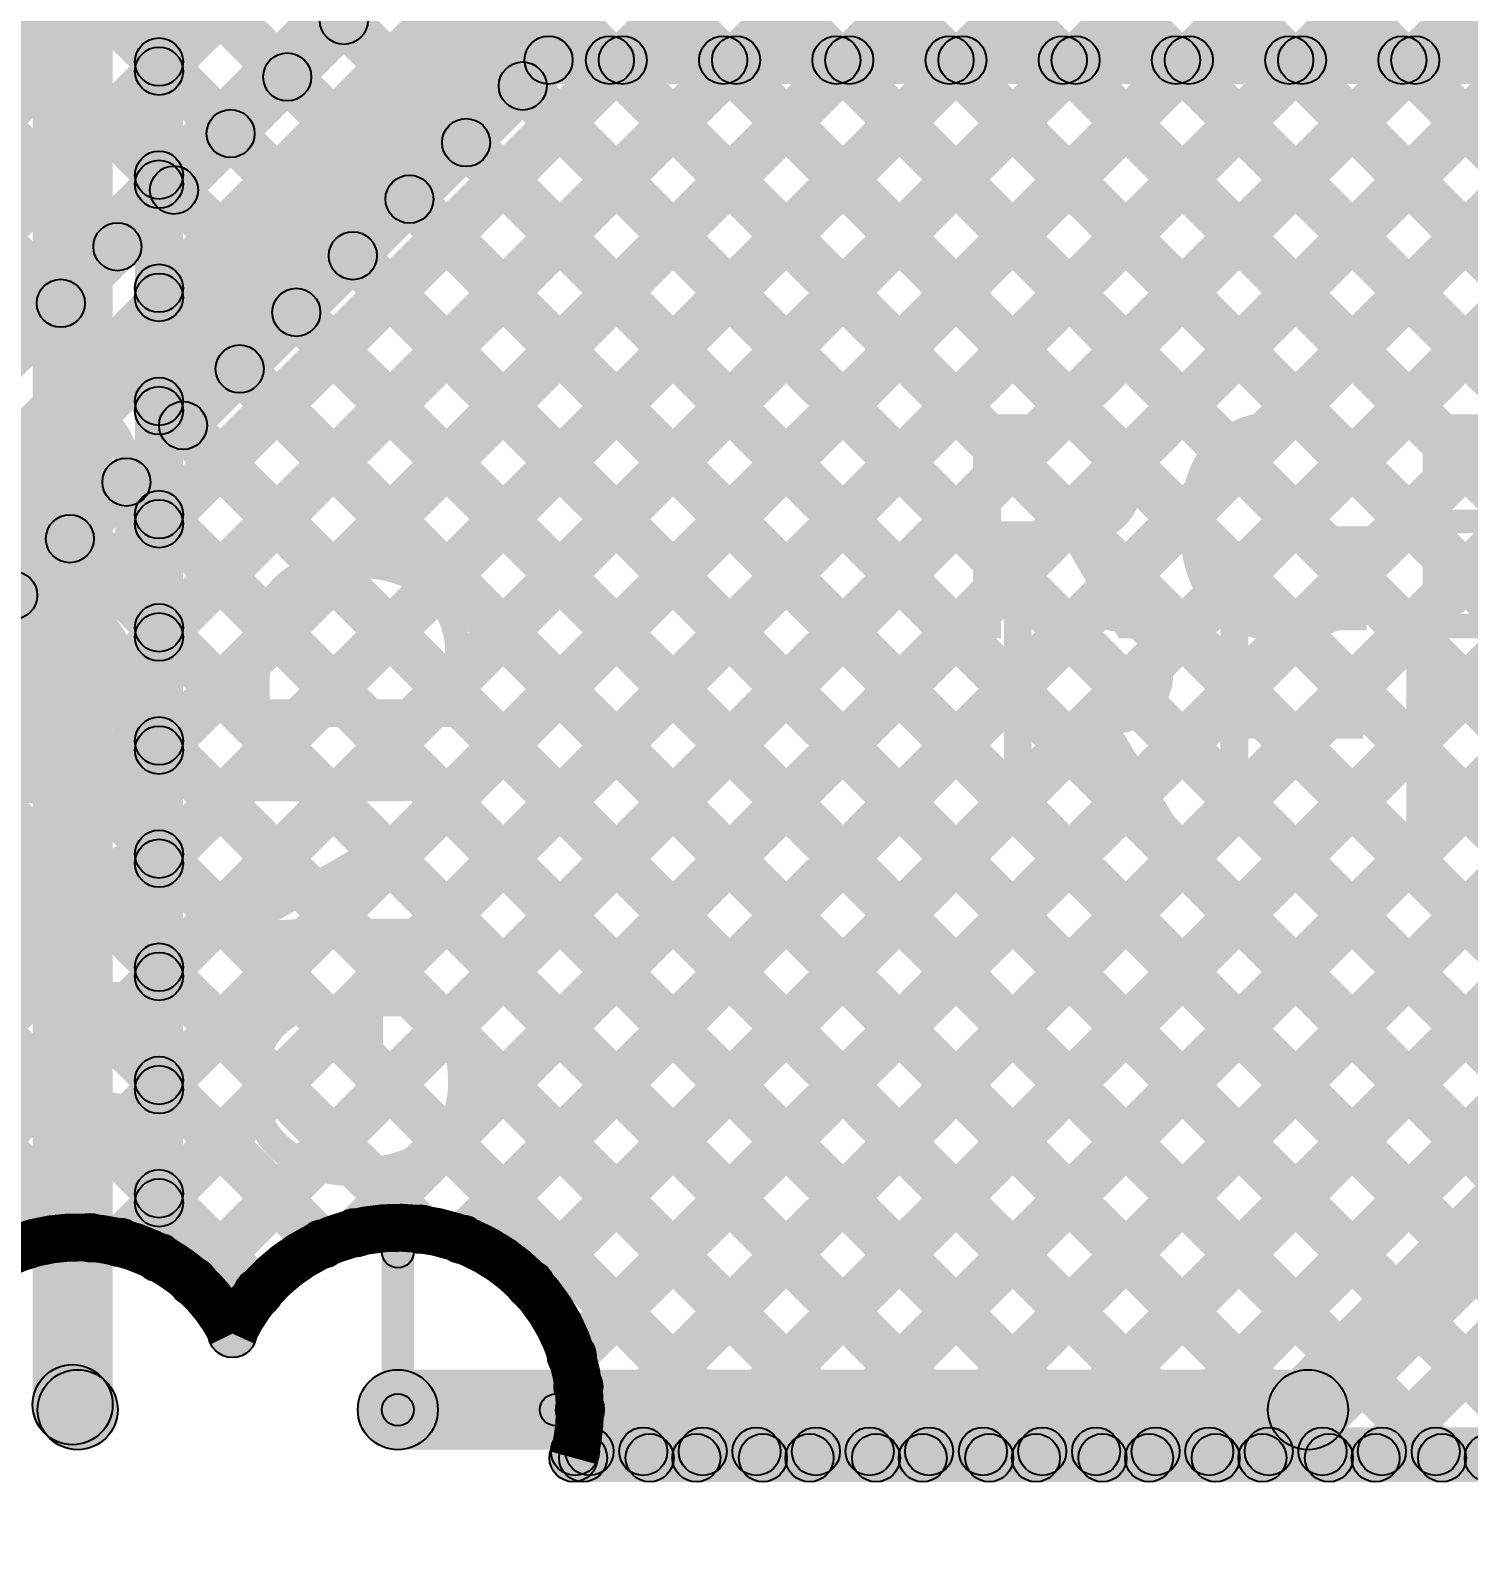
# Model space of a CAD drawing. Header units: millimetres. Extents: x 0 to 212, y 0 to 213.
# Drawn here: x 0.3368 to 0.786, y -0.0385 to 0.4358 of the extents above; entities that cross this region are included whole.
import ezdxf

# ---------------------------------------------------------------- set-up
doc = ezdxf.new("R2010")
doc.units = ezdxf.units.MM
doc.header["$MEASUREMENT"] = 0
for name, color, linetype in [('BottomLayer', 5, 'Continuous'), ('BottomSolder', 6, 'Continuous'), ('PadHoleLayer', 156, 'Continuous'), ('TopLayer', 1, 'Continuous'), ('TopOverlay', 2, 'Continuous'), ('TopSolder', 216, 'Continuous')]:
    doc.layers.add(name, color=color, linetype=linetype)

# ---------------------------------------------------------------- blocks, each defined once
blk = doc.blocks.new('HDR_M_1X3_B_8')
at = {"layer": 'BottomLayer'}
blk.add_hatch(color=5, dxfattribs=at).paths.add_polyline_path([(-0.13937, 0.03937), (-0.06063, 0.03937), (-0.06063, -0.03937), (-0.13937, -0.03937)])
h = blk.add_hatch(color=5, dxfattribs=at)
edge = h.paths.add_edge_path()
edge.add_arc((0, 0), 0.03937, 0, 360)
h = blk.add_hatch(color=5, dxfattribs=at)
edge = h.paths.add_edge_path()
edge.add_arc((0.1, 0), 0.03937, 0, 360)
at = {"layer": 'BottomSolder'}
blk.add_hatch(color=6, dxfattribs=at).paths.add_polyline_path([(-0.14337, 0.04337), (-0.05663, 0.04337), (-0.05663, -0.04337), (-0.14337, -0.04337)])
h = blk.add_hatch(color=6, dxfattribs=at)
edge = h.paths.add_edge_path()
edge.add_arc((0, 0), 0.04337, 0, 360)
h = blk.add_hatch(color=6, dxfattribs=at)
edge = h.paths.add_edge_path()
edge.add_arc((0.1, 0), 0.04337, 0, 360)
at = {"layer": 'PadHoleLayer'}
h = blk.add_hatch(color=156, dxfattribs=at)
edge = h.paths.add_edge_path()
edge.add_arc((-0.1, 0), 0.02008, 0, 360)
h = blk.add_hatch(color=156, dxfattribs=at)
edge = h.paths.add_edge_path()
edge.add_arc((0, 0), 0.02008, 0, 360)
h = blk.add_hatch(color=156, dxfattribs=at)
edge = h.paths.add_edge_path()
edge.add_arc((0.1, 0), 0.02008, 0, 360)
at = {"layer": 'TopLayer'}
blk.add_hatch(color=1, dxfattribs=at).paths.add_polyline_path([(-0.13937, 0.03937), (-0.06063, 0.03937), (-0.06063, -0.03937), (-0.13937, -0.03937)])
h = blk.add_hatch(color=1, dxfattribs=at)
edge = h.paths.add_edge_path()
edge.add_arc((0, 0), 0.03937, 0, 360)
h = blk.add_hatch(color=1, dxfattribs=at)
edge = h.paths.add_edge_path()
edge.add_arc((0.1, 0), 0.03937, 0, 360)
at = {"layer": 'TopSolder'}
blk.add_hatch(color=216, dxfattribs=at).paths.add_polyline_path([(-0.14337, 0.04337), (-0.05663, 0.04337), (-0.05663, -0.04337), (-0.14337, -0.04337)])
h = blk.add_hatch(color=216, dxfattribs=at)
edge = h.paths.add_edge_path()
edge.add_arc((0, 0), 0.04337, 0, 360)
h = blk.add_hatch(color=216, dxfattribs=at)
edge = h.paths.add_edge_path()
edge.add_arc((0.1, 0), 0.04337, 0, 360)

msp = doc.modelspace()

# ---------------------------------------------------------------- hatches: boundary and pattern name
at = {"layer": 'BottomLayer'}
for points in [[(0.01891, 0.8441), (0.02951, 0.85471), (0.44002, 0.4442), (0.42941, 0.4336)], [(-0.00822, 0.83588), (0.00238, 0.84648), (0.42234, 0.42652), (0.41173, 0.41592)], [(-0.0183, 0.8106), (-0.0077, 0.82121), (0.40466, 0.40885), (0.39406, 0.39824)], [(-0.0183, 0.77525), (-0.0077, 0.78585), (0.38699, 0.39117), (0.37638, 0.38056)], [(-0.0183, 0.73989), (-0.0077, 0.7505), (0.36931, 0.37349), (0.3587, 0.36289)], [(-0.0183, 0.70453), (-0.0077, 0.71514), (0.35163, 0.35581), (0.34102, 0.34521)], [(0.0333, 0.1041), (0.02269, 0.1147), (0.49725, 0.58926), (0.50786, 0.57866)], [(0.05874, 0.09418), (0.04813, 0.10479), (0.53261, 0.58926), (0.54321, 0.57866)], [(0.07963, 0.07972), (0.06902, 0.09032), (0.56796, 0.58926), (0.57857, 0.57866)], [(0.07963, 0.07972), (0.06902, 0.09032), (0.56796, 0.58926), (0.57857, 0.57866)], [(0.2378, 0.23138), (0.2272, 0.24199), (0.46309, 0.47788), (0.47369, 0.46727)], [(0.26043, 0.20875), (0.24275, 0.22643), (0.47864, 0.46232), (0.49632, 0.44464)], [(0.2839, 0.17792), (0.27329, 0.18853), (0.51655, 0.43178), (0.52715, 0.42118)], [(0.2839, 0.20111), (0.27329, 0.21171), (0.49336, 0.43178), (0.50397, 0.42118)], [(0.2839, 0.10721), (0.27329, 0.11781), (0.58726, 0.43178), (0.59786, 0.42118)], [(0.2839, 0.14256), (0.27329, 0.15317), (0.5519, 0.43178), (0.56251, 0.42118)], [(0.2839, 0.07185), (0.27329, 0.08246), (0.62261, 0.43178), (0.63322, 0.42118)], [(0.3008, 0.05341), (0.2902, 0.06401), (0.65797, 0.43178), (0.66858, 0.42118)], [(0.32731, 0.04455), (0.3167, 0.05516), (0.69332, 0.43178), (0.70393, 0.42118)], [(0.36992, 0.05181), (0.35931, 0.06242), (0.72868, 0.43178), (0.73929, 0.42118)], [(0.39299, 0.03953), (0.38238, 0.05013), (0.76403, 0.43178), (0.77464, 0.42118)], [(0.44367, 0.05485), (0.43306, 0.06545), (0.79939, 0.43178), (0.81, 0.42118)], [(0.47693, 0.05276), (0.46633, 0.06337), (0.83475, 0.43178), (0.84535, 0.42118)], [(0.49818, 0.03865), (0.48757, 0.04926), (0.8701, 0.43178), (0.88071, 0.42118)], [(0.49866, 0.41898), (0.49866, 0.43398), (1.18162, 0.43398), (1.18162, 0.41898)], [(0.51123, 0.01634), (0.50062, 0.02695), (0.90546, 0.43178), (0.91606, 0.42118)], [(0.51676, -0.01348), (0.50615, -0.00288), (0.94081, 0.43178), (0.95142, 0.42118)], [(0.51254, 0.42118), (0.52315, 0.43178), (0.95781, -0.00288), (0.9472, -0.01348)], [(0.55211, -0.01348), (0.54151, -0.00288), (0.97617, 0.43178), (0.98677, 0.42118)], [(0.5479, 0.42118), (0.5585, 0.43178), (0.99316, -0.00288), (0.98256, -0.01348)], [(0.58747, -0.01348), (0.57686, -0.00288), (1.01152, 0.43178), (1.02213, 0.42118)], [(0.58325, 0.42118), (0.59386, 0.43178), (1.02852, -0.00288), (1.01791, -0.01348)], [(0.62282, -0.01348), (0.61222, -0.00288), (1.04688, 0.43178), (1.05748, 0.42118)], [(0.61861, 0.42118), (0.62921, 0.43178), (1.06387, -0.00288), (1.05327, -0.01348)], [(0.65818, -0.01348), (0.64757, -0.00288), (1.08223, 0.43178), (1.09284, 0.42118)], [(0.65396, 0.42118), (0.66457, 0.43178), (1.09923, -0.00288), (1.08862, -0.01348)], [(0.69353, -0.01348), (0.68293, -0.00288), (1.11759, 0.43178), (1.12819, 0.42118)], [(0.68932, 0.42118), (0.69992, 0.43178), (1.13459, -0.00288), (1.12398, -0.01348)], [(0.72889, -0.01348), (0.71828, -0.00288), (1.15294, 0.43178), (1.16355, 0.42118)], [(0.72467, 0.42118), (0.73528, 0.43178), (1.16994, -0.00288), (1.15933, -0.01348)], [(0.76003, 0.42118), (0.77064, 0.43178), (1.2053, -0.00288), (1.19469, -0.01348)], [(0.48527, 0.41309), (0.49588, 0.4237), (0.92245, -0.00288), (0.91185, -0.01348)], [(0.76424, -0.01348), (0.75364, -0.00288), (1.18171, 0.4252), (1.19232, 0.41459)], [(0.4676, 0.39541), (0.4782, 0.40602), (0.8871, -0.00288), (0.87649, -0.01348)], [(0.44992, 0.37773), (0.46052, 0.38834), (0.85174, -0.00288), (0.84114, -0.01348)], [(0.43224, 0.36006), (0.44285, 0.37066), (0.81639, -0.00288), (0.80578, -0.01348)], [(0.41456, 0.34238), (0.42517, 0.35299), (0.78103, -0.00288), (0.77043, -0.01348)], [(0.39689, 0.3247), (0.40749, 0.33531), (0.74568, -0.00288), (0.73507, -0.01348)], [(0.37921, 0.30702), (0.38981, 0.31763), (0.71032, -0.00288), (0.69972, -0.01348)], [(0.36153, 0.28935), (0.37214, 0.29995), (0.67497, -0.00288), (0.66436, -0.01348)], [(0.34385, 0.27167), (0.35446, 0.28228), (0.63961, -0.00288), (0.629, -0.01348)], [(0.32617, 0.25399), (0.33678, 0.2646), (0.60426, -0.00288), (0.59365, -0.01348)], [(0.3085, 0.23631), (0.3191, 0.24692), (0.5689, -0.00288), (0.55829, -0.01348)], [(0.29082, 0.21864), (0.30143, 0.22924), (0.46412, 0.06655), (0.45351, 0.05595)], [(0.27329, 0.20081), (0.2839, 0.21142), (0.43339, 0.06193), (0.42278, 0.05132)], [(0.27329, 0.16546), (0.2839, 0.17606), (0.4133, 0.04666), (0.40269, 0.03605)], [(0.27329, 0.1301), (0.2839, 0.14071), (0.36073, 0.06388), (0.35012, 0.05327)], [(0.45659, 0.00484), (0.44659, 0.00484), (0.44659, 0.05421), (0.45659, 0.05421)], [(0.5027, 0.00676), (0.51331, 0.01736), (0.53355, -0.00288), (0.52294, -0.01348)], [(0.45159, -0.00016), (0.45159, 0.00984), (0.50096, 0.00984), (0.50096, -0.00016)], [(0.50695, -0.01568), (0.50695, -0.00068), (2.40558, -0.00068), (2.40558, -0.01568)]]:
    msp.add_hatch(color=5, dxfattribs=at).paths.add_polyline_path(points)
h = msp.add_hatch(color=5, dxfattribs=at)
edge = h.paths.add_edge_path()
edge.add_arc((0.43472, 0.4389), 0.0075, 0, 360)
h = msp.add_hatch(color=5, dxfattribs=at)
edge = h.paths.add_edge_path()
edge.add_arc((0.49866, 0.42648), 0.0075, 0, 360)
h = msp.add_hatch(color=5, dxfattribs=at)
edge = h.paths.add_edge_path()
edge.add_arc((0.49866, 0.42648), 0.0075, 0, 360)
h = msp.add_hatch(color=5, dxfattribs=at)
edge = h.paths.add_edge_path()
edge.add_arc((0.51784, 0.42648), 0.0075, 0, 360)
h = msp.add_hatch(color=5, dxfattribs=at)
edge = h.paths.add_edge_path()
edge.add_arc((0.52185, 0.42648), 0.0075, 0, 360)
h = msp.add_hatch(color=5, dxfattribs=at)
edge = h.paths.add_edge_path()
edge.add_arc((0.5532, 0.42648), 0.0075, 0, 360)
h = msp.add_hatch(color=5, dxfattribs=at)
edge = h.paths.add_edge_path()
edge.add_arc((0.55721, 0.42648), 0.0075, 0, 360)
h = msp.add_hatch(color=5, dxfattribs=at)
edge = h.paths.add_edge_path()
edge.add_arc((0.58856, 0.42648), 0.0075, 0, 360)
h = msp.add_hatch(color=5, dxfattribs=at)
edge = h.paths.add_edge_path()
edge.add_arc((0.59256, 0.42648), 0.0075, 0, 360)
h = msp.add_hatch(color=5, dxfattribs=at)
edge = h.paths.add_edge_path()
edge.add_arc((0.62391, 0.42648), 0.0075, 0, 360)
h = msp.add_hatch(color=5, dxfattribs=at)
edge = h.paths.add_edge_path()
edge.add_arc((0.62792, 0.42648), 0.0075, 0, 360)
h = msp.add_hatch(color=5, dxfattribs=at)
edge = h.paths.add_edge_path()
edge.add_arc((0.65927, 0.42648), 0.0075, 0, 360)
h = msp.add_hatch(color=5, dxfattribs=at)
edge = h.paths.add_edge_path()
edge.add_arc((0.66327, 0.42648), 0.0075, 0, 360)
h = msp.add_hatch(color=5, dxfattribs=at)
edge = h.paths.add_edge_path()
edge.add_arc((0.69462, 0.42648), 0.0075, 0, 360)
h = msp.add_hatch(color=5, dxfattribs=at)
edge = h.paths.add_edge_path()
edge.add_arc((0.69863, 0.42648), 0.0075, 0, 360)
h = msp.add_hatch(color=5, dxfattribs=at)
edge = h.paths.add_edge_path()
edge.add_arc((0.72998, 0.42648), 0.0075, 0, 360)
h = msp.add_hatch(color=5, dxfattribs=at)
edge = h.paths.add_edge_path()
edge.add_arc((0.73398, 0.42648), 0.0075, 0, 360)
h = msp.add_hatch(color=5, dxfattribs=at)
edge = h.paths.add_edge_path()
edge.add_arc((0.76533, 0.42648), 0.0075, 0, 360)
h = msp.add_hatch(color=5, dxfattribs=at)
edge = h.paths.add_edge_path()
edge.add_arc((0.76934, 0.42648), 0.0075, 0, 360)
h = msp.add_hatch(color=5, dxfattribs=at)
edge = h.paths.add_edge_path()
edge.add_arc((0.41704, 0.42122), 0.0075, 0, 360)
h = msp.add_hatch(color=5, dxfattribs=at)
edge = h.paths.add_edge_path()
edge.add_arc((0.49058, 0.41839), 0.0075, 0, 360)
h = msp.add_hatch(color=5, dxfattribs=at)
edge = h.paths.add_edge_path()
edge.add_arc((0.39936, 0.40354), 0.0075, 0, 360)
h = msp.add_hatch(color=5, dxfattribs=at)
edge = h.paths.add_edge_path()
edge.add_arc((0.4729, 0.40072), 0.0075, 0, 360)
h = msp.add_hatch(color=5, dxfattribs=at)
edge = h.paths.add_edge_path()
edge.add_arc((0.38168, 0.38587), 0.0075, 0, 360)
h = msp.add_hatch(color=5, dxfattribs=at)
edge = h.paths.add_edge_path()
edge.add_arc((0.45522, 0.38304), 0.0075, 0, 360)
h = msp.add_hatch(color=5, dxfattribs=at)
edge = h.paths.add_edge_path()
edge.add_arc((0.364, 0.36819), 0.0075, 0, 360)
h = msp.add_hatch(color=5, dxfattribs=at)
edge = h.paths.add_edge_path()
edge.add_arc((0.43754, 0.36536), 0.0075, 0, 360)
h = msp.add_hatch(color=5, dxfattribs=at)
edge = h.paths.add_edge_path()
edge.add_arc((0.34633, 0.35051), 0.0075, 0, 360)
h = msp.add_hatch(color=5, dxfattribs=at)
edge = h.paths.add_edge_path()
edge.add_arc((0.41987, 0.34768), 0.0075, 0, 360)
h = msp.add_hatch(color=5, dxfattribs=at)
edge = h.paths.add_edge_path()
edge.add_arc((0.40219, 0.33), 0.0075, 0, 360)
h = msp.add_hatch(color=5, dxfattribs=at)
edge = h.paths.add_edge_path()
edge.add_arc((0.38451, 0.31233), 0.0075, 0, 360)
h = msp.add_hatch(color=5, dxfattribs=at)
edge = h.paths.add_edge_path()
edge.add_arc((0.36683, 0.29465), 0.0075, 0, 360)
h = msp.add_hatch(color=5, dxfattribs=at)
edge = h.paths.add_edge_path()
edge.add_arc((0.34916, 0.27697), 0.0075, 0, 360)
h = msp.add_hatch(color=5, dxfattribs=at)
edge = h.paths.add_edge_path()
edge.add_arc((0.33148, 0.25929), 0.0075, 0, 360)
h = msp.add_hatch(color=5, dxfattribs=at)
edge = h.paths.add_edge_path()
edge.add_arc((0.43836, 0.06015), 0.0075, 0, 360)
h = msp.add_hatch(color=5, dxfattribs=at)
edge = h.paths.add_edge_path()
edge.add_arc((0.45881, 0.06125), 0.0075, 0, 360)
h = msp.add_hatch(color=5, dxfattribs=at)
edge = h.paths.add_edge_path()
edge.add_arc((0.35542, 0.05857), 0.0075, 0, 360)
h = msp.add_hatch(color=5, dxfattribs=at)
edge = h.paths.add_edge_path()
edge.add_arc((0.36461, 0.05711), 0.0075, 0, 360)
h = msp.add_hatch(color=5, dxfattribs=at)
edge = h.paths.add_edge_path()
edge.add_arc((0.42808, 0.05662), 0.0075, 0, 360)
h = msp.add_hatch(color=5, dxfattribs=at)
edge = h.paths.add_edge_path()
edge.add_arc((0.47163, 0.05806), 0.0075, 0, 360)
h = msp.add_hatch(color=5, dxfattribs=at)
edge = h.paths.add_edge_path()
edge.add_arc((0.45159, 0.05421), 0.005, 0, 360)
h = msp.add_hatch(color=5, dxfattribs=at)
edge = h.paths.add_edge_path()
edge.add_arc((0.38769, 0.04483), 0.0075, 0, 360)
h = msp.add_hatch(color=5, dxfattribs=at)
edge = h.paths.add_edge_path()
edge.add_arc((0.40799, 0.04136), 0.0075, 0, 360)
h = msp.add_hatch(color=5, dxfattribs=at)
edge = h.paths.add_edge_path()
edge.add_arc((0.49288, 0.04395), 0.0075, 0, 360)
h = msp.add_hatch(color=5, dxfattribs=at)
edge = h.paths.add_edge_path()
edge.add_arc((0.39993, 0.02862), 0.0075, 0, 360)
h = msp.add_hatch(color=5, dxfattribs=at)
edge = h.paths.add_edge_path()
edge.add_arc((0.39993, 0.02862), 0.0075, 0, 360)
h = msp.add_hatch(color=5, dxfattribs=at)
edge = h.paths.add_edge_path()
edge.add_arc((0.50592, 0.02164), 0.0075, 0, 360)
h = msp.add_hatch(color=5, dxfattribs=at)
edge = h.paths.add_edge_path()
edge.add_arc((0.508, 0.01206), 0.0075, 0, 360)
h = msp.add_hatch(color=5, dxfattribs=at)
edge = h.paths.add_edge_path()
edge.add_arc((0.45159, 0.00484), 0.005, 0, 360)
h = msp.add_hatch(color=5, dxfattribs=at)
edge = h.paths.add_edge_path()
edge.add_arc((0.45159, 0.00484), 0.005, 0, 360)
h = msp.add_hatch(color=5, dxfattribs=at)
edge = h.paths.add_edge_path()
edge.add_arc((0.50096, 0.00484), 0.005, 0, 360)
h = msp.add_hatch(color=5, dxfattribs=at)
edge = h.paths.add_edge_path()
edge.add_arc((0.50846, 0.00484), 0.0075, 0, 360)
h = msp.add_hatch(color=5, dxfattribs=at)
edge = h.paths.add_edge_path()
edge.add_arc((0.50846, 0.00484), 0.0075, 0, 360)
h = msp.add_hatch(color=5, dxfattribs=at)
edge = h.paths.add_edge_path()
edge.add_arc((0.50695, -0.00818), 0.0075, 0, 360)
h = msp.add_hatch(color=5, dxfattribs=at)
edge = h.paths.add_edge_path()
edge.add_arc((0.50695, -0.00818), 0.0075, 0, 360)
h = msp.add_hatch(color=5, dxfattribs=at)
edge = h.paths.add_edge_path()
edge.add_arc((0.51145, -0.00818), 0.0075, 0, 360)
h = msp.add_hatch(color=5, dxfattribs=at)
edge = h.paths.add_edge_path()
edge.add_arc((0.52824, -0.00818), 0.0075, 0, 360)
h = msp.add_hatch(color=5, dxfattribs=at)
edge = h.paths.add_edge_path()
edge.add_arc((0.54681, -0.00818), 0.0075, 0, 360)
h = msp.add_hatch(color=5, dxfattribs=at)
edge = h.paths.add_edge_path()
edge.add_arc((0.5636, -0.00818), 0.0075, 0, 360)
h = msp.add_hatch(color=5, dxfattribs=at)
edge = h.paths.add_edge_path()
edge.add_arc((0.58216, -0.00818), 0.0075, 0, 360)
h = msp.add_hatch(color=5, dxfattribs=at)
edge = h.paths.add_edge_path()
edge.add_arc((0.59895, -0.00818), 0.0075, 0, 360)
h = msp.add_hatch(color=5, dxfattribs=at)
edge = h.paths.add_edge_path()
edge.add_arc((0.61752, -0.00818), 0.0075, 0, 360)
h = msp.add_hatch(color=5, dxfattribs=at)
edge = h.paths.add_edge_path()
edge.add_arc((0.63431, -0.00818), 0.0075, 0, 360)
h = msp.add_hatch(color=5, dxfattribs=at)
edge = h.paths.add_edge_path()
edge.add_arc((0.65287, -0.00818), 0.0075, 0, 360)
h = msp.add_hatch(color=5, dxfattribs=at)
edge = h.paths.add_edge_path()
edge.add_arc((0.66966, -0.00818), 0.0075, 0, 360)
h = msp.add_hatch(color=5, dxfattribs=at)
edge = h.paths.add_edge_path()
edge.add_arc((0.68823, -0.00818), 0.0075, 0, 360)
h = msp.add_hatch(color=5, dxfattribs=at)
edge = h.paths.add_edge_path()
edge.add_arc((0.70502, -0.00818), 0.0075, 0, 360)
h = msp.add_hatch(color=5, dxfattribs=at)
edge = h.paths.add_edge_path()
edge.add_arc((0.72359, -0.00818), 0.0075, 0, 360)
h = msp.add_hatch(color=5, dxfattribs=at)
edge = h.paths.add_edge_path()
edge.add_arc((0.74037, -0.00818), 0.0075, 0, 360)
h = msp.add_hatch(color=5, dxfattribs=at)
edge = h.paths.add_edge_path()
edge.add_arc((0.75894, -0.00818), 0.0075, 0, 360)
h = msp.add_hatch(color=5, dxfattribs=at)
edge = h.paths.add_edge_path()
edge.add_arc((0.77573, -0.00818), 0.0075, 0, 360)
at = {"layer": 'TopLayer'}
for points in [[(0.3823, 0.41775), (0.3717, 0.42835), (1.21223, 1.26889), (1.22284, 1.25828)], [(0.3823, 0.38239), (0.3717, 0.393), (1.20083, 1.22213), (1.21143, 1.21152)], [(0.3823, 0.38239), (0.3717, 0.393), (1.20083, 1.22213), (1.21143, 1.21152)], [(0.3823, 0.34704), (0.3717, 0.35764), (1.20083, 1.18677), (1.21143, 1.17617)], [(0.3823, 0.31168), (0.3717, 0.32229), (1.20083, 1.15142), (1.21143, 1.14081)], [(0.3823, 0.27633), (0.3717, 0.28693), (1.2277, 1.14293), (1.2383, 1.13233)], [(0.3823, 0.24097), (0.3717, 0.25158), (1.2277, 1.10758), (1.2383, 1.09697)], [(0.3823, 0.20562), (0.3717, 0.21622), (1.2277, 1.07222), (1.2383, 1.06162)], [(0.3823, 0.17026), (0.3717, 0.18087), (1.2277, 1.03687), (1.2383, 1.02626)], [(0.3823, 0.1349), (0.3717, 0.14551), (1.2277, 1.00151), (1.2383, 0.9909)], [(0.3823, 0.09955), (0.3717, 0.11016), (1.22914, 0.9676), (1.23975, 0.95699)], [(0.3625, 0.00643), (0.3375, 0.00643), (0.3375, 0.956), (0.3625, 0.956)], [(0.3845, 0.05234), (0.3695, 0.05234), (0.3695, 0.956), (0.3845, 0.956)], [(0.3823, 0.06419), (0.3717, 0.0748), (1.24486, 0.94796), (1.25546, 0.93735)], [(0.39299, 0.03953), (0.38238, 0.05013), (1.26253, 0.93028), (1.27314, 0.91968)], [(0.4967, 0.71986), (0.5073, 0.73047), (1.24265, -0.00488), (1.23204, -0.01548)], [(0.4967, 0.68451), (0.5073, 0.69512), (1.2073, -0.00488), (1.19669, -0.01548)], [(0.44367, 0.05485), (0.43306, 0.06545), (1.0417, 0.67409), (1.0523, 0.66348)], [(0.4967, 0.64915), (0.5073, 0.65976), (1.17194, -0.00488), (1.16133, -0.01548)], [(0.3717, 0.63273), (0.3823, 0.64334), (1.03052, -0.00488), (1.01991, -0.01548)], [(0.47693, 0.05276), (0.46633, 0.06337), (1.0417, 0.63874), (1.0523, 0.62813)], [(0.4967, 0.6138), (0.5073, 0.62441), (1.13659, -0.00488), (1.12598, -0.01548)], [(0.3717, 0.59738), (0.3823, 0.60798), (0.99516, -0.00488), (0.98456, -0.01548)], [(0.49818, 0.03865), (0.48757, 0.04926), (1.0417, 0.60338), (1.0523, 0.59277)], [(0.48868, 0.58646), (0.49929, 0.59707), (1.10123, -0.00488), (1.09062, -0.01548)], [(0.45885, 0.58093), (0.46946, 0.59154), (1.06587, -0.00488), (1.05527, -0.01548)], [(0.3717, 0.56202), (0.3823, 0.57263), (0.95981, -0.00488), (0.9492, -0.01548)], [(0.51123, 0.01634), (0.50062, 0.02695), (1.0417, 0.56802), (1.0523, 0.55742)], [(0.3717, 0.52667), (0.3823, 0.53727), (0.92445, -0.00488), (0.91385, -0.01548)], [(0.51476, -0.01548), (0.50415, -0.00488), (1.0417, 0.53267), (1.0523, 0.52206)], [(0.65618, -0.01548), (0.64557, -0.00488), (1.16875, 0.51831), (1.17936, 0.5077)], [(0.3717, 0.49131), (0.3823, 0.50192), (0.8891, -0.00488), (0.87849, -0.01548)], [(0.55011, -0.01548), (0.53951, -0.00488), (1.0417, 0.49731), (1.0523, 0.48671)], [(0.69153, -0.01548), (0.68093, -0.00488), (1.18379, 0.49799), (1.1944, 0.48738)], [(0.3717, 0.45596), (0.3823, 0.46656), (0.85374, -0.00488), (0.84314, -0.01548)], [(0.58547, -0.01548), (0.57486, -0.00488), (1.0417, 0.46196), (1.0523, 0.45135)], [(0.72689, -0.01548), (0.71628, -0.00488), (1.16921, 0.44805), (1.17982, 0.43744)], [(0.62082, -0.01548), (0.61022, -0.00488), (1.05267, 0.43758), (1.06328, 0.42697)], [(0.3717, 0.4206), (0.3823, 0.43121), (0.81839, -0.00488), (0.80778, -0.01548)], [(0.76224, -0.01548), (0.75164, -0.00488), (1.18171, 0.4252), (1.19232, 0.41459)], [(0.3717, 0.38525), (0.3823, 0.39585), (0.78303, -0.00488), (0.77243, -0.01548)], [(0.3717, 0.34989), (0.3823, 0.3605), (0.74768, -0.00488), (0.73707, -0.01548)], [(0.3717, 0.31453), (0.3823, 0.32514), (0.71232, -0.00488), (0.70172, -0.01548)], [(0.74468, -0.004), (0.727, 0.01368), (1.01816, 0.30484), (1.03584, 0.28716)], [(0.3717, 0.27918), (0.3823, 0.28979), (0.67697, -0.00488), (0.66636, -0.01548)], [(0.3717, 0.24382), (0.3823, 0.25443), (0.64161, -0.00488), (0.631, -0.01548)], [(0.3717, 0.20847), (0.3823, 0.21908), (0.60626, -0.00488), (0.59565, -0.01548)], [(0.3717, 0.17311), (0.3823, 0.18372), (0.5709, -0.00488), (0.56029, -0.01548)], [(0.3717, 0.13776), (0.3823, 0.14837), (0.46412, 0.06655), (0.45351, 0.05595)], [(0.3717, 0.1024), (0.3823, 0.11301), (0.43339, 0.06193), (0.42278, 0.05132)], [(0.3717, 0.06705), (0.3823, 0.07765), (0.4133, 0.04666), (0.40269, 0.03605)], [(0.45659, 0.00484), (0.44659, 0.00484), (0.44659, 0.05421), (0.45659, 0.05421)], [(0.34116, -0.00241), (0.35884, 0.01527), (0.36043, 0.01368), (0.34275, -0.004)], [(0.45159, -0.00766), (0.45159, 0.01734), (0.73584, 0.01734), (0.73584, -0.00766)], [(0.5027, 0.00676), (0.51331, 0.01736), (0.53555, -0.00488), (0.52494, -0.01548)], [(0.45159, -0.00016), (0.45159, 0.00984), (0.50096, 0.00984), (0.50096, -0.00016)], [(0.50644, -0.01768), (0.50644, -0.00268), (2.37509, -0.00268), (2.37509, -0.01768)]]:
    msp.add_hatch(color=1, dxfattribs=at).paths.add_polyline_path(points)
h = msp.add_hatch(color=1, dxfattribs=at)
edge = h.paths.add_edge_path()
edge.add_arc((0.377, 0.4259), 0.0075, 0, 360)
h = msp.add_hatch(color=1, dxfattribs=at)
edge = h.paths.add_edge_path()
edge.add_arc((0.377, 0.42305), 0.0075, 0, 360)
h = msp.add_hatch(color=1, dxfattribs=at)
edge = h.paths.add_edge_path()
edge.add_arc((0.377, 0.39055), 0.0075, 0, 360)
h = msp.add_hatch(color=1, dxfattribs=at)
edge = h.paths.add_edge_path()
edge.add_arc((0.377, 0.3877), 0.0075, 0, 360)
h = msp.add_hatch(color=1, dxfattribs=at)
edge = h.paths.add_edge_path()
edge.add_arc((0.377, 0.3877), 0.0075, 0, 360)
h = msp.add_hatch(color=1, dxfattribs=at)
edge = h.paths.add_edge_path()
edge.add_arc((0.377, 0.35519), 0.0075, 0, 360)
h = msp.add_hatch(color=1, dxfattribs=at)
edge = h.paths.add_edge_path()
edge.add_arc((0.377, 0.35234), 0.0075, 0, 360)
h = msp.add_hatch(color=1, dxfattribs=at)
edge = h.paths.add_edge_path()
edge.add_arc((0.377, 0.31984), 0.0075, 0, 360)
h = msp.add_hatch(color=1, dxfattribs=at)
edge = h.paths.add_edge_path()
edge.add_arc((0.377, 0.31698), 0.0075, 0, 360)
h = msp.add_hatch(color=1, dxfattribs=at)
edge = h.paths.add_edge_path()
edge.add_arc((0.377, 0.28448), 0.0075, 0, 360)
h = msp.add_hatch(color=1, dxfattribs=at)
edge = h.paths.add_edge_path()
edge.add_arc((0.377, 0.28163), 0.0075, 0, 360)
h = msp.add_hatch(color=1, dxfattribs=at)
edge = h.paths.add_edge_path()
edge.add_arc((0.377, 0.24913), 0.0075, 0, 360)
h = msp.add_hatch(color=1, dxfattribs=at)
edge = h.paths.add_edge_path()
edge.add_arc((0.377, 0.24627), 0.0075, 0, 360)
h = msp.add_hatch(color=1, dxfattribs=at)
edge = h.paths.add_edge_path()
edge.add_arc((0.377, 0.21377), 0.0075, 0, 360)
h = msp.add_hatch(color=1, dxfattribs=at)
edge = h.paths.add_edge_path()
edge.add_arc((0.377, 0.21092), 0.0075, 0, 360)
h = msp.add_hatch(color=1, dxfattribs=at)
edge = h.paths.add_edge_path()
edge.add_arc((0.377, 0.17842), 0.0075, 0, 360)
h = msp.add_hatch(color=1, dxfattribs=at)
edge = h.paths.add_edge_path()
edge.add_arc((0.377, 0.17556), 0.0075, 0, 360)
h = msp.add_hatch(color=1, dxfattribs=at)
edge = h.paths.add_edge_path()
edge.add_arc((0.377, 0.14306), 0.0075, 0, 360)
h = msp.add_hatch(color=1, dxfattribs=at)
edge = h.paths.add_edge_path()
edge.add_arc((0.377, 0.14021), 0.0075, 0, 360)
h = msp.add_hatch(color=1, dxfattribs=at)
edge = h.paths.add_edge_path()
edge.add_arc((0.377, 0.10771), 0.0075, 0, 360)
h = msp.add_hatch(color=1, dxfattribs=at)
edge = h.paths.add_edge_path()
edge.add_arc((0.377, 0.10485), 0.0075, 0, 360)
h = msp.add_hatch(color=1, dxfattribs=at)
edge = h.paths.add_edge_path()
edge.add_arc((0.377, 0.07235), 0.0075, 0, 360)
h = msp.add_hatch(color=1, dxfattribs=at)
edge = h.paths.add_edge_path()
edge.add_arc((0.377, 0.0695), 0.0075, 0, 360)
h = msp.add_hatch(color=1, dxfattribs=at)
edge = h.paths.add_edge_path()
edge.add_arc((0.43836, 0.06015), 0.0075, 0, 360)
h = msp.add_hatch(color=1, dxfattribs=at)
edge = h.paths.add_edge_path()
edge.add_arc((0.45881, 0.06125), 0.0075, 0, 360)
h = msp.add_hatch(color=1, dxfattribs=at)
edge = h.paths.add_edge_path()
edge.add_arc((0.42808, 0.05662), 0.0075, 0, 360)
h = msp.add_hatch(color=1, dxfattribs=at)
edge = h.paths.add_edge_path()
edge.add_arc((0.47163, 0.05806), 0.0075, 0, 360)
h = msp.add_hatch(color=1, dxfattribs=at)
edge = h.paths.add_edge_path()
edge.add_arc((0.377, 0.05234), 0.0075, 0, 360)
h = msp.add_hatch(color=1, dxfattribs=at)
edge = h.paths.add_edge_path()
edge.add_arc((0.377, 0.05234), 0.0075, 0, 360)
h = msp.add_hatch(color=1, dxfattribs=at)
edge = h.paths.add_edge_path()
edge.add_arc((0.45159, 0.05421), 0.005, 0, 360)
h = msp.add_hatch(color=1, dxfattribs=at)
edge = h.paths.add_edge_path()
edge.add_arc((0.38769, 0.04483), 0.0075, 0, 360)
h = msp.add_hatch(color=1, dxfattribs=at)
edge = h.paths.add_edge_path()
edge.add_arc((0.40799, 0.04136), 0.0075, 0, 360)
h = msp.add_hatch(color=1, dxfattribs=at)
edge = h.paths.add_edge_path()
edge.add_arc((0.49288, 0.04395), 0.0075, 0, 360)
h = msp.add_hatch(color=1, dxfattribs=at)
edge = h.paths.add_edge_path()
edge.add_arc((0.39993, 0.02862), 0.0075, 0, 360)
h = msp.add_hatch(color=1, dxfattribs=at)
edge = h.paths.add_edge_path()
edge.add_arc((0.39993, 0.02862), 0.0075, 0, 360)
h = msp.add_hatch(color=1, dxfattribs=at)
edge = h.paths.add_edge_path()
edge.add_arc((0.50592, 0.02164), 0.0075, 0, 360)
h = msp.add_hatch(color=1, dxfattribs=at)
edge = h.paths.add_edge_path()
edge.add_arc((0.508, 0.01206), 0.0075, 0, 360)
h = msp.add_hatch(color=1, dxfattribs=at)
edge = h.paths.add_edge_path()
edge.add_arc((0.35, 0.00643), 0.0125, 0, 360)
h = msp.add_hatch(color=1, dxfattribs=at)
edge = h.paths.add_edge_path()
edge.add_arc((0.35, 0.00643), 0.0125, 0, 360)
h = msp.add_hatch(color=1, dxfattribs=at)
edge = h.paths.add_edge_path()
edge.add_arc((0.35159, 0.00484), 0.0125, 0, 360)
h = msp.add_hatch(color=1, dxfattribs=at)
edge = h.paths.add_edge_path()
edge.add_arc((0.45159, 0.00484), 0.0125, 0, 360)
h = msp.add_hatch(color=1, dxfattribs=at)
edge = h.paths.add_edge_path()
edge.add_arc((0.73584, 0.00484), 0.0125, 0, 360)
h = msp.add_hatch(color=1, dxfattribs=at)
edge = h.paths.add_edge_path()
edge.add_arc((0.73584, 0.00484), 0.0125, 0, 360)
h = msp.add_hatch(color=1, dxfattribs=at)
edge = h.paths.add_edge_path()
edge.add_arc((0.45159, 0.00484), 0.005, 0, 360)
h = msp.add_hatch(color=1, dxfattribs=at)
edge = h.paths.add_edge_path()
edge.add_arc((0.45159, 0.00484), 0.005, 0, 360)
h = msp.add_hatch(color=1, dxfattribs=at)
edge = h.paths.add_edge_path()
edge.add_arc((0.50096, 0.00484), 0.005, 0, 360)
h = msp.add_hatch(color=1, dxfattribs=at)
edge = h.paths.add_edge_path()
edge.add_arc((0.50846, 0.00484), 0.0075, 0, 360)
h = msp.add_hatch(color=1, dxfattribs=at)
edge = h.paths.add_edge_path()
edge.add_arc((0.50846, 0.00484), 0.0075, 0, 360)
h = msp.add_hatch(color=1, dxfattribs=at)
edge = h.paths.add_edge_path()
edge.add_arc((0.50644, -0.01018), 0.0075, 0, 360)
h = msp.add_hatch(color=1, dxfattribs=at)
edge = h.paths.add_edge_path()
edge.add_arc((0.50644, -0.01018), 0.0075, 0, 360)
h = msp.add_hatch(color=1, dxfattribs=at)
edge = h.paths.add_edge_path()
edge.add_arc((0.50945, -0.01018), 0.0075, 0, 360)
h = msp.add_hatch(color=1, dxfattribs=at)
edge = h.paths.add_edge_path()
edge.add_arc((0.53024, -0.01018), 0.0075, 0, 360)
h = msp.add_hatch(color=1, dxfattribs=at)
edge = h.paths.add_edge_path()
edge.add_arc((0.54481, -0.01018), 0.0075, 0, 360)
h = msp.add_hatch(color=1, dxfattribs=at)
edge = h.paths.add_edge_path()
edge.add_arc((0.5656, -0.01018), 0.0075, 0, 360)
h = msp.add_hatch(color=1, dxfattribs=at)
edge = h.paths.add_edge_path()
edge.add_arc((0.58016, -0.01018), 0.0075, 0, 360)
h = msp.add_hatch(color=1, dxfattribs=at)
edge = h.paths.add_edge_path()
edge.add_arc((0.60095, -0.01018), 0.0075, 0, 360)
h = msp.add_hatch(color=1, dxfattribs=at)
edge = h.paths.add_edge_path()
edge.add_arc((0.61552, -0.01018), 0.0075, 0, 360)
h = msp.add_hatch(color=1, dxfattribs=at)
edge = h.paths.add_edge_path()
edge.add_arc((0.63631, -0.01018), 0.0075, 0, 360)
h = msp.add_hatch(color=1, dxfattribs=at)
edge = h.paths.add_edge_path()
edge.add_arc((0.65087, -0.01018), 0.0075, 0, 360)
h = msp.add_hatch(color=1, dxfattribs=at)
edge = h.paths.add_edge_path()
edge.add_arc((0.67166, -0.01018), 0.0075, 0, 360)
h = msp.add_hatch(color=1, dxfattribs=at)
edge = h.paths.add_edge_path()
edge.add_arc((0.68623, -0.01018), 0.0075, 0, 360)
h = msp.add_hatch(color=1, dxfattribs=at)
edge = h.paths.add_edge_path()
edge.add_arc((0.70702, -0.01018), 0.0075, 0, 360)
h = msp.add_hatch(color=1, dxfattribs=at)
edge = h.paths.add_edge_path()
edge.add_arc((0.72159, -0.01018), 0.0075, 0, 360)
h = msp.add_hatch(color=1, dxfattribs=at)
edge = h.paths.add_edge_path()
edge.add_arc((0.74237, -0.01018), 0.0075, 0, 360)
h = msp.add_hatch(color=1, dxfattribs=at)
edge = h.paths.add_edge_path()
edge.add_arc((0.75694, -0.01018), 0.0075, 0, 360)
h = msp.add_hatch(color=1, dxfattribs=at)
edge = h.paths.add_edge_path()
edge.add_arc((0.77773, -0.01018), 0.0075, 0, 360)
h = msp.add_hatch(color=1, dxfattribs=at)
edge = h.paths.add_edge_path()
edge.add_arc((0.7923, -0.01018), 0.0075, 0, 360)

# ---------------------------------------------------------------- linework, layer by layer
at = {"layer": 'BottomLayer', "const_width": 0.015}
for points in [[(0.39993, 0.02862, -0.804638), (0.50846, 0.00484)], [(0.30546, 0.03266, -0.593249), (0.39993, 0.02862)], [(0.50846, 0.00484, -0.057812), (0.50695, -0.00818)]]:
    msp.add_lwpolyline(points, format="xyb", dxfattribs=at)
at = {"layer": 'BottomLayer'}
for centre, radius in [((0.43472, 0.4389), 0.0075), ((0.49866, 0.42648), 0.0075), ((0.49866, 0.42648), 0.0075), ((0.51784, 0.42648), 0.0075), ((0.52185, 0.42648), 0.0075), ((0.5532, 0.42648), 0.0075), ((0.55721, 0.42648), 0.0075), ((0.58856, 0.42648), 0.0075), ((0.59256, 0.42648), 0.0075), ((0.62391, 0.42648), 0.0075), ((0.62792, 0.42648), 0.0075), ((0.65927, 0.42648), 0.0075), ((0.66327, 0.42648), 0.0075), ((0.69462, 0.42648), 0.0075), ((0.69863, 0.42648), 0.0075), ((0.72998, 0.42648), 0.0075), ((0.73398, 0.42648), 0.0075), ((0.76533, 0.42648), 0.0075), ((0.76934, 0.42648), 0.0075), ((0.41704, 0.42122), 0.0075), ((0.49058, 0.41839), 0.0075), ((0.39936, 0.40354), 0.0075), ((0.4729, 0.40072), 0.0075), ((0.38168, 0.38587), 0.0075), ((0.45522, 0.38304), 0.0075), ((0.364, 0.36819), 0.0075), ((0.43754, 0.36536), 0.0075), ((0.34633, 0.35051), 0.0075), ((0.41987, 0.34768), 0.0075), ((0.40219, 0.33), 0.0075), ((0.38451, 0.31233), 0.0075), ((0.36683, 0.29465), 0.0075), ((0.34916, 0.27697), 0.0075), ((0.33148, 0.25929), 0.0075), ((0.43836, 0.06015), 0.0075), ((0.45881, 0.06125), 0.0075), ((0.35542, 0.05857), 0.0075), ((0.36461, 0.05711), 0.0075), ((0.42808, 0.05662), 0.0075), ((0.47163, 0.05806), 0.0075), ((0.45159, 0.05421), 0.005), ((0.38769, 0.04483), 0.0075), ((0.40799, 0.04136), 0.0075), ((0.49288, 0.04395), 0.0075), ((0.39993, 0.02862), 0.0075), ((0.39993, 0.02862), 0.0075), ((0.50592, 0.02164), 0.0075), ((0.508, 0.01206), 0.0075), ((0.45159, 0.00484), 0.005), ((0.45159, 0.00484), 0.005), ((0.50096, 0.00484), 0.005), ((0.50846, 0.00484), 0.0075), ((0.50846, 0.00484), 0.0075), ((0.50695, -0.00818), 0.0075), ((0.50695, -0.00818), 0.0075), ((0.51145, -0.00818), 0.0075), ((0.52824, -0.00818), 0.0075), ((0.54681, -0.00818), 0.0075), ((0.5636, -0.00818), 0.0075), ((0.58216, -0.00818), 0.0075), ((0.59895, -0.00818), 0.0075), ((0.61752, -0.00818), 0.0075), ((0.63431, -0.00818), 0.0075), ((0.65287, -0.00818), 0.0075), ((0.66966, -0.00818), 0.0075), ((0.68823, -0.00818), 0.0075), ((0.70502, -0.00818), 0.0075), ((0.72359, -0.00818), 0.0075), ((0.74037, -0.00818), 0.0075), ((0.75894, -0.00818), 0.0075), ((0.77573, -0.00818), 0.0075)]:
    msp.add_circle(centre, radius, dxfattribs=at)
at = {"layer": 'TopLayer', "const_width": 0.015}
for points in [[(0.39993, 0.02862, -0.804638), (0.50846, 0.00484)], [(0.377, 0.05234, -0.156896), (0.39993, 0.02862)], [(0.50846, 0.00484, -0.06692), (0.50644, -0.01018)]]:
    msp.add_lwpolyline(points, format="xyb", dxfattribs=at)
at = {"layer": 'TopLayer'}
for centre, radius in [((0.377, 0.4259), 0.0075), ((0.377, 0.42305), 0.0075), ((0.377, 0.39055), 0.0075), ((0.377, 0.3877), 0.0075), ((0.377, 0.3877), 0.0075), ((0.377, 0.35519), 0.0075), ((0.377, 0.35234), 0.0075), ((0.377, 0.31984), 0.0075), ((0.377, 0.31698), 0.0075), ((0.377, 0.28448), 0.0075), ((0.377, 0.28163), 0.0075), ((0.377, 0.24913), 0.0075), ((0.377, 0.24627), 0.0075), ((0.377, 0.21377), 0.0075), ((0.377, 0.21092), 0.0075), ((0.377, 0.17842), 0.0075), ((0.377, 0.17556), 0.0075), ((0.377, 0.14306), 0.0075), ((0.377, 0.14021), 0.0075), ((0.377, 0.10771), 0.0075), ((0.377, 0.10485), 0.0075), ((0.377, 0.07235), 0.0075), ((0.377, 0.0695), 0.0075), ((0.43836, 0.06015), 0.0075), ((0.45881, 0.06125), 0.0075), ((0.42808, 0.05662), 0.0075), ((0.47163, 0.05806), 0.0075), ((0.377, 0.05234), 0.0075), ((0.377, 0.05234), 0.0075), ((0.45159, 0.05421), 0.005), ((0.38769, 0.04483), 0.0075), ((0.40799, 0.04136), 0.0075), ((0.49288, 0.04395), 0.0075), ((0.39993, 0.02862), 0.0075), ((0.39993, 0.02862), 0.0075), ((0.50592, 0.02164), 0.0075), ((0.508, 0.01206), 0.0075), ((0.35, 0.00643), 0.0125), ((0.35, 0.00643), 0.0125), ((0.35159, 0.00484), 0.0125), ((0.45159, 0.00484), 0.0125), ((0.73584, 0.00484), 0.0125), ((0.73584, 0.00484), 0.0125), ((0.45159, 0.00484), 0.005), ((0.45159, 0.00484), 0.005), ((0.50096, 0.00484), 0.005), ((0.50846, 0.00484), 0.0075), ((0.50846, 0.00484), 0.0075), ((0.50644, -0.01018), 0.0075), ((0.50644, -0.01018), 0.0075), ((0.50945, -0.01018), 0.0075), ((0.53024, -0.01018), 0.0075), ((0.54481, -0.01018), 0.0075), ((0.5656, -0.01018), 0.0075), ((0.58016, -0.01018), 0.0075), ((0.60095, -0.01018), 0.0075), ((0.61552, -0.01018), 0.0075), ((0.63631, -0.01018), 0.0075), ((0.65087, -0.01018), 0.0075), ((0.67166, -0.01018), 0.0075), ((0.68623, -0.01018), 0.0075), ((0.70702, -0.01018), 0.0075), ((0.72159, -0.01018), 0.0075), ((0.74237, -0.01018), 0.0075), ((0.75694, -0.01018), 0.0075), ((0.77773, -0.01018), 0.0075), ((0.7923, -0.01018), 0.0075)]:
    msp.add_circle(centre, radius, dxfattribs=at)

# ---------------------------------------------------------------- block references
at = {"rotation": 360}
msp.add_blockref('HDR_M_1X3_B_8', (0.35159, 0.00484), dxfattribs=at)

# ---------------------------------------------------------------- texts
at = {"layer": 'TopOverlay'}
for s, rotation, p in [('#RGB', 90, (0.371, 0.07)), ('RGB LED 2', 360, (0.62358, 0.24582)), ('GND', 90, (0.474, 0.07)), ('RFID CAROUSEL', 360, (0.63318, 0.18613))]:
    msp.add_text(s, height=0.07, rotation=rotation, dxfattribs=at).set_placement(p)

doc.saveas('drawing.dxf')
